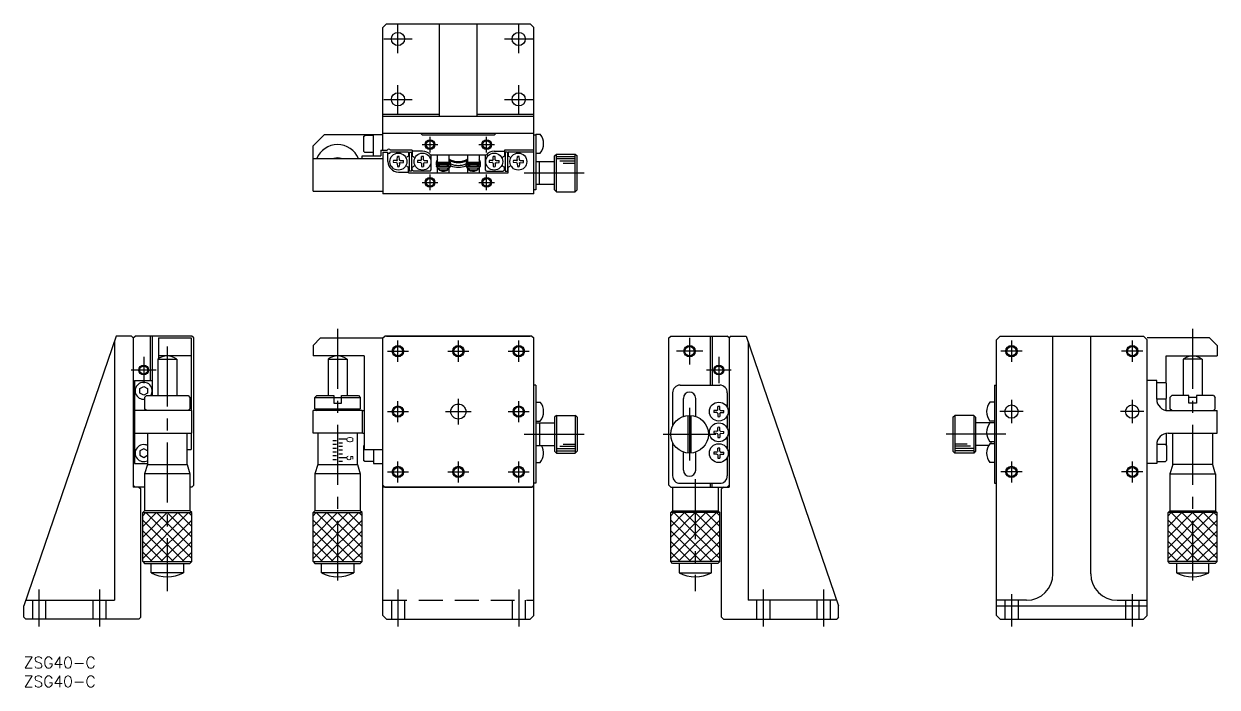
# Model space of a CAD drawing. Extents: x 0 to 316, y -8 to 168.
import ezdxf

# ---------------------------------------------------------------- set-up
doc = ezdxf.new("R2010")
doc.units = 0
doc.header["$LTSCALE"] = 0.5
doc.linetypes.add('CENTER', pattern=[50.8, 31.75, -6.35, 6.35, -6.35])
doc.linetypes.add('DASHED', pattern=[19.05, 12.7, -6.35])
for name, color, linetype in [('MSM_CENTER', 1, 'CENTER'), ('MSM_CONTINUOUS', 7, 'CONTINUOUS'), ('MSM_DASHED', 4, 'DASHED'), ('MSM_NARROW', 5, 'CONTINUOUS'), ('MSM_PART_NUMBER', 7, 'CONTINUOUS')]:
    doc.layers.add(name, color=color, linetype=linetype)
doc.styles.get("Standard").update_dxf_attribs({"font": 'txt.shx', "height": 3, "bigfont": 'bigfont.shx'})

# ---------------------------------------------------------------- blocks, each defined once
blk = doc.blocks.new('*U2')
at = {"layer": 'MSM_PART_NUMBER'}
blk.add_text('ZSG40-C', height=3, dxfattribs=at).set_placement((0, -3))
blk = doc.blocks.new('*U3')
at = {"layer": 'MSM_PART_NUMBER'}
blk.add_text('ZSG40-C', height=3, dxfattribs=at).set_placement((0, -8))

msp = doc.modelspace()

# ---------------------------------------------------------------- linework, layer by layer
at = {"layer": 'MSM_CENTER'}
for p, q in [((99.14161, 159.971563), (99.14161, 167.471561)), ((131.141607, 159.971565), (131.141607, 167.471559)), ((95.391611, 163.721562), (102.891609, 163.721562)), ((127.39161, 163.721562), (134.891604, 163.721562)), ((99.14161, 143.97156), (99.14161, 151.471558)), ((131.141607, 143.971562), (131.141607, 151.471556)), ((95.391611, 147.721559), (102.891609, 147.721559)), ((127.39161, 147.721559), (134.891604, 147.721559)), ((107.641613, 133.663953), (107.641613, 137.779168)), ((122.641613, 133.663953), (122.641613, 137.779168)), ((105.584005, 135.721561), (109.699221, 135.721561)), ((120.584005, 135.721561), (124.699221, 135.721561)), ((107.641611, 123.663951), (107.641611, 127.779167)), ((122.641612, 123.663951), (122.641612, 127.779167)), ((132.61743, 128.221561), (150.509609, 128.221561)), ((105.584003, 125.721559), (109.699219, 125.721559)), ((120.584004, 125.721559), (124.699219, 125.721559)), ((83.141608, 86.899399), (83.141608, 17.421991)), ((309.726884, 86.8994), (309.726884, 17.421992)), ((38.000001, 82.223993), (38.000001, 17.421992)), ((99.14161, 78.199997), (99.14161, 83.799997)), ((115.14161, 78.199997), (115.14161, 83.799997)), ((131.14161, 78.199997), (131.14161, 83.799997)), ((176.418101, 84.499997), (176.418101, 77.499999)), ((261.726884, 83.8), (261.726884, 78.2)), ((293.726884, 83.8), (293.726884, 78.2)), ((31.750001, 79.499997), (31.750001, 72.499999)), ((96.34161, 80.999997), (101.94161, 80.999997)), ((112.34161, 80.999997), (117.94161, 80.999997)), ((128.34161, 80.999997), (133.94161, 80.999997)), ((179.9181, 80.999998), (172.918102, 80.999998)), ((184.168102, 79.499996), (184.168102, 72.499998)), ((264.526884, 81), (258.926884, 81)), ((296.526884, 81), (290.926884, 81)), ((35.050001, 75.999998), (28.450001, 75.999998)), ((187.468102, 75.999997), (180.868102, 75.999997)), ((99.14161, 62.199997), (99.14161, 67.799997)), ((115.14161, 61.599997), (115.14161, 68.399997)), ((131.14161, 62.199997), (131.14161, 67.799997)), ((261.726884, 68.1), (261.726884, 61.9)), ((293.726884, 68.1), (293.726884, 61.9)), ((96.34161, 64.999997), (101.94161, 64.999997)), ((111.74161, 64.999997), (118.54161, 64.999997)), ((128.34161, 64.999997), (133.94161, 64.999997)), ((176.418101, 66), (176.418101, 51.999998)), ((264.826884, 65), (258.626884, 65)), ((296.826884, 65), (290.626884, 65)), ((132.617428, 58.999998), (150.509608, 58.999998)), ((169.4181, 58.999999), (183.418102, 58.999999)), ((260.251063, 58.999999), (244.245683, 58.999999)), ((99.14161, 46.199997), (99.14161, 51.799997)), ((115.14161, 46.199997), (115.14161, 51.799997)), ((131.14161, 46.199997), (131.14161, 51.799997)), ((261.726884, 51.8), (261.726884, 46.2)), ((293.726884, 51.8), (293.726884, 46.2)), ((96.34161, 48.999997), (101.94161, 48.999997)), ((112.34161, 48.999997), (117.94161, 48.999997)), ((128.34161, 48.999997), (133.94161, 48.999997)), ((264.526884, 49), (258.926884, 49)), ((296.526884, 49), (290.926884, 49)), ((177.918102, 47.111863), (177.918102, 17.421992)), ((3.999999, 17.854606), (3.999999, 8.091205)), ((20.000002, 17.854606), (20.000002, 8.091205)), ((99.141612, 17.854606), (99.141612, 8.091205)), ((131.141607, 17.854606), (131.141607, 8.091205)), ((195.918101, 17.854606), (195.918101, 8.091205)), ((211.918104, 17.854606), (211.918104, 8.091205)), ((261.726884, 16.666901), (261.726884, 8.091205)), ((293.726881, 16.666901), (293.726881, 8.091205))]:
    msp.add_line(p, q, dxfattribs=at)
at = {"layer": 'MSM_CONTINUOUS'}
for p, q in [((96.141609, 167.721561), (95.141609, 166.721561)), ((96.141609, 167.721561), (134.141609, 167.721561)), ((110.141609, 143.221556), (110.141609, 167.721561)), ((120.141609, 143.221556), (120.141609, 167.721561)), ((134.141609, 167.721561), (135.141609, 166.721561)), ((95.141611, 134.22156), (95.141611, 166.721561)), ((135.141611, 122.721559), (135.141611, 166.721561)), ((110.141609, 143.721556), (95.141609, 143.721556)), ((135.141609, 143.221556), (95.141609, 143.221556)), ((135.141609, 143.721556), (120.141609, 143.721556)), ((79.64161, 138.42156), (76.64161, 135.42156)), ((79.64161, 138.42156), (95.141611, 138.42156)), ((90.04161, 137.871559), (90.341611, 138.17156)), ((90.04161, 137.871559), (90.04161, 133.97156)), ((92.64161, 138.17156), (90.341611, 138.17156)), ((92.64161, 132.72156), (92.64161, 138.42156)), ((95.141611, 138.72156), (135.141611, 138.72156)), ((105.141611, 138.72156), (105.641611, 138.22156)), ((124.641611, 138.22156), (105.641611, 138.22156)), ((125.141611, 138.72156), (124.641611, 138.22156)), ((135.64161, 138.22156), (135.14161, 138.22156)), ((135.64161, 138.47156), (136.864109, 138.47156)), ((135.64161, 138.47156), (135.64161, 123.721559)), ((76.64161, 123.421561), (76.64161, 135.42156)), ((90.341611, 133.67156), (90.04161, 133.97156)), ((92.64161, 133.67156), (90.341611, 133.67156)), ((94.64161, 134.22156), (96.283353, 134.22156)), ((94.64161, 134.22156), (94.64161, 132.72156)), ((95.141611, 133.72156), (95.141611, 122.721559)), ((95.141611, 133.72156), (96.283354, 133.72156)), ((96.49161, 131.221561), (96.49161, 133.721561)), ((102.941611, 134.22156), (97.199869, 134.22156)), ((101.941611, 133.72156), (97.199869, 133.72156)), ((101.941611, 133.72156), (101.941611, 132.635775)), ((102.141611, 133.721561), (102.141611, 128.721561)), ((102.141611, 133.721561), (102.741611, 133.721561)), ((102.741611, 133.721561), (102.741611, 128.721561)), ((102.941611, 134.22156), (102.941611, 132.635775)), ((105.641611, 133.971561), (102.941611, 133.971561)), ((107.720676, 133.021558), (122.562546, 133.021558)), ((107.941611, 129.02156), (107.941611, 133.021558)), ((109.641611, 131.02156), (109.641611, 133.02156)), ((112.641611, 133.02156), (112.641611, 131.02156)), ((117.641611, 131.02156), (117.641611, 133.02156)), ((120.641611, 133.02156), (120.641611, 131.02156)), ((122.341611, 129.02156), (122.341611, 133.021558)), ((124.641611, 133.971561), (127.341611, 133.971561)), ((135.141611, 134.221561), (127.341611, 134.22156)), ((127.341611, 134.22156), (127.341611, 132.635774)), ((127.541611, 133.721561), (127.541611, 128.721561)), ((128.141611, 133.721561), (127.541611, 133.721561)), ((128.141611, 133.721561), (128.141611, 128.721561)), ((135.141611, 133.721561), (128.341611, 133.72156)), ((128.341611, 133.72156), (128.341611, 132.635775)), ((135.64161, 133.47156), (136.864109, 133.47156)), ((140.64161, 132.721561), (141.14161, 133.221561)), ((141.14161, 123.221561), (141.14161, 133.221561)), ((141.14161, 133.221561), (146.14161, 133.221561)), ((146.14161, 123.221561), (146.14161, 133.221561)), ((146.14161, 133.221561), (146.64161, 132.721561)), ((76.64161, 132.021561), (95.141611, 132.021561)), ((89.64161, 132.021561), (89.64161, 132.72156)), ((89.64161, 132.72156), (94.64161, 132.72156)), ((98.759751, 131.496274), (97.916884, 131.481561)), ((98.759751, 130.946849), (97.916884, 130.961561)), ((98.759751, 131.496274), (98.893764, 131.55594)), ((98.759751, 130.946849), (98.893764, 130.887182)), ((98.967203, 131.720886), (98.893764, 131.55594)), ((98.967203, 130.722236), (98.893764, 130.887182)), ((98.967203, 131.720886), (98.98161, 132.546288)), ((98.967203, 130.722236), (98.98161, 129.896835)), ((99.516018, 131.720886), (99.50161, 132.546288)), ((99.516018, 130.722236), (99.50161, 129.896835)), ((99.516018, 131.720886), (99.589457, 131.55594)), ((99.516018, 130.722236), (99.589457, 130.887182)), ((99.72347, 131.496274), (99.589457, 131.55594)), ((99.72347, 130.946849), (99.589457, 130.887182)), ((99.72347, 131.496274), (100.566337, 131.481561)), ((99.72347, 130.946849), (100.566337, 130.961561)), ((101.941611, 128.22156), (101.941611, 129.807348)), ((102.941611, 129.02156), (102.941611, 129.807347)), ((105.159752, 131.496274), (104.316885, 131.481561)), ((105.159752, 130.946849), (104.316885, 130.961561)), ((105.159752, 131.496274), (105.293766, 131.55594)), ((105.159752, 130.946849), (105.293766, 130.887182)), ((105.367204, 131.720886), (105.293766, 131.55594)), ((105.367204, 130.722236), (105.293766, 130.887182)), ((105.367204, 131.720886), (105.381612, 132.546288)), ((105.367204, 130.722236), (105.381612, 129.896835)), ((105.916019, 131.720886), (105.901612, 132.546288)), ((105.916019, 130.722236), (105.901612, 129.896835)), ((105.916019, 131.720886), (105.989458, 131.55594)), ((105.916019, 130.722236), (105.989458, 130.887182)), ((106.123471, 131.496274), (105.989458, 131.55594)), ((106.123471, 130.946849), (105.989458, 130.887182)), ((106.123471, 131.496274), (106.966338, 131.481561)), ((106.123471, 130.946849), (106.966338, 130.961561)), ((109.394249, 129.851502), (109.372633, 129.909399)), ((109.398277, 129.845742), (109.399188, 129.842956)), ((109.438532, 130.815078), (112.938532, 130.815078)), ((112.938532, 130.415078), (109.438532, 130.415078)), ((112.641611, 131.02156), (109.641611, 131.02156)), ((109.641611, 130.02156), (112.641611, 130.02156)), ((109.641611, 129.52156), (109.641611, 130.02156)), ((109.65033, 130.414986), (109.755826, 130.021379)), ((109.691837, 131.02165), (109.650634, 130.815082)), ((109.739483, 130.131296), (109.739331, 130.116484)), ((109.739331, 130.116484), (109.739943, 130.10168)), ((109.740396, 130.146077), (109.739483, 130.131296)), ((109.739943, 130.10168), (109.741316, 130.086923)), ((109.742067, 130.160785), (109.740396, 130.146077)), ((109.741316, 130.086923), (109.743447, 130.072255)), ((109.74449, 130.175383), (109.742067, 130.160785)), ((109.743447, 130.072255), (109.74633, 130.057714)), ((109.747657, 130.189831), (109.74449, 130.175383)), ((109.74633, 130.057714), (109.749957, 130.04334)), ((109.751557, 130.204091), (109.747657, 130.189831)), ((109.749957, 130.04334), (109.754316, 130.029171)), ((109.756178, 130.218128), (109.751557, 130.204091)), ((109.754316, 130.029171), (109.759396, 130.015245)), ((109.761505, 130.231905), (109.756178, 130.218128)), ((109.757033, 130.22156), (110.141611, 130.22156)), ((109.759396, 130.015245), (109.76234, 130.008055)), ((109.767522, 130.245387), (109.761505, 130.231905)), ((109.774211, 130.258542), (109.767522, 130.245387)), ((109.781552, 130.271336), (109.774211, 130.258542)), ((109.789525, 130.28374), (109.781552, 130.271336)), ((109.798106, 130.295725), (109.789525, 130.28374)), ((109.807273, 130.307261), (109.798106, 130.295725)), ((109.817, 130.318324), (109.807273, 130.307261)), ((109.827262, 130.328887), (109.817, 130.318324)), ((109.838032, 130.338927), (109.827262, 130.328887)), ((109.849282, 130.348422), (109.838032, 130.338927)), ((109.860983, 130.357352), (109.849282, 130.348422)), ((109.873108, 130.365696), (109.860983, 130.357352)), ((109.885625, 130.373438), (109.873108, 130.365696)), ((109.898504, 130.38056), (109.885625, 130.373438)), ((109.911715, 130.387048), (109.898504, 130.38056)), ((109.925225, 130.392887), (109.911715, 130.387048)), ((109.939004, 130.398066), (109.925225, 130.392887)), ((109.953018, 130.402573), (109.939004, 130.398066)), ((109.967234, 130.406399), (109.953018, 130.402573)), ((109.981621, 130.409536), (109.967234, 130.406399)), ((109.996144, 130.411977), (109.981621, 130.409536)), ((110.01077, 130.413717), (109.996144, 130.411977)), ((110.025465, 130.414751), (110.01077, 130.413717)), ((110.03942, 130.415078), (110.025465, 130.414751)), ((110.141611, 130.815078), (110.141611, 131.02156)), ((110.141611, 130.02156), (110.141611, 130.415078)), ((112.141611, 131.02156), (112.141611, 130.815078)), ((112.141611, 130.415078), (112.141611, 130.02156)), ((112.141611, 130.22156), (112.619937, 130.22156)), ((112.342969, 130.415028), (112.337645, 130.415078)), ((112.357691, 130.414408), (112.342969, 130.415028)), ((112.372369, 130.413081), (112.357691, 130.414408)), ((112.386968, 130.411048), (112.372369, 130.413081)), ((112.401456, 130.408313), (112.386968, 130.411048)), ((112.415798, 130.404883), (112.401456, 130.408313)), ((112.42996, 130.400762), (112.415798, 130.404883)), ((112.44391, 130.39596), (112.42996, 130.400762)), ((112.457613, 130.390487), (112.44391, 130.39596)), ((112.471037, 130.384352), (112.457613, 130.390487)), ((112.48415, 130.37757), (112.471037, 130.384352)), ((112.49692, 130.370153), (112.48415, 130.37757)), ((112.509314, 130.362117), (112.49692, 130.370153)), ((112.521301, 130.353481), (112.509314, 130.362117)), ((112.532852, 130.344261), (112.521301, 130.353481)), ((112.543936, 130.334479), (112.532852, 130.344261)), ((112.554525, 130.324156), (112.543936, 130.334479)), ((112.564589, 130.313315), (112.554525, 130.324156)), ((112.574103, 130.301982), (112.564589, 130.313315)), ((112.58304, 130.290183), (112.574103, 130.301982)), ((112.591374, 130.277947), (112.58304, 130.290183)), ((112.599082, 130.265301), (112.591374, 130.277947)), ((112.606143, 130.252279), (112.599082, 130.265301)), ((112.612535, 130.238912), (112.606143, 130.252279)), ((112.609205, 129.992329), (112.615876, 130.007768)), ((112.61824, 130.225235), (112.612535, 130.238912)), ((112.614724, 130.008055), (112.620343, 130.022299)), ((112.62324, 130.211282), (112.61824, 130.225235)), ((112.620343, 130.022299), (112.625046, 130.036315)), ((112.627521, 130.19709), (112.62324, 130.211282)), ((112.625046, 130.036315), (112.629028, 130.050559)), ((112.631069, 130.182696), (112.627521, 130.19709)), ((112.629028, 130.050559), (112.632276, 130.064995)), ((112.633873, 130.16814), (112.631069, 130.182696)), ((112.632276, 130.064995), (112.634779, 130.079584)), ((112.635926, 130.153458), (112.633873, 130.16814)), ((112.634779, 130.079584), (112.63653, 130.094288)), ((112.63722, 130.138693), (112.635926, 130.153458)), ((112.63653, 130.094288), (112.637523, 130.109068)), ((112.637753, 130.123882), (112.63722, 130.138693)), ((112.637523, 130.109068), (112.637753, 130.123882)), ((112.744081, 129.910848), (112.641552, 129.968032)), ((112.641611, 130.02156), (112.641611, 129.52156)), ((112.641611, 129.978356), (112.650152, 129.97263)), ((112.678694, 131.044767), (112.64205, 131.155818)), ((112.650152, 129.97263), (112.659718, 129.966609)), ((112.659718, 129.966609), (112.670242, 129.960335)), ((112.670242, 129.960335), (112.681651, 129.95385)), ((112.726716, 130.8151), (112.678694, 131.044767)), ((112.681651, 129.95385), (112.693868, 129.947199)), ((112.693868, 129.947199), (112.706807, 129.940428)), ((112.706807, 129.940428), (112.72038, 129.933583)), ((112.72038, 129.933583), (112.734493, 129.926713)), ((112.734493, 129.926713), (112.749049, 129.919863)), ((112.977817, 129.842693), (112.744081, 129.910848)), ((112.749049, 129.919863), (112.763947, 129.913082)), ((112.763947, 129.913082), (112.779086, 129.906416)), ((112.779086, 129.906416), (112.79436, 129.899911)), ((112.79436, 129.899911), (112.809665, 129.893612)), ((112.809665, 129.893612), (112.824894, 129.887562)), ((112.824894, 129.887562), (112.839944, 129.881803)), ((112.839944, 129.881803), (112.854709, 129.876374)), ((112.854709, 129.876374), (112.86909, 129.871313)), ((112.86909, 129.871313), (112.882985, 129.866656)), ((112.882985, 129.866656), (112.896301, 129.862433)), ((112.896301, 129.862433), (112.908944, 129.858674)), ((112.908944, 129.858674), (112.920829, 129.855405)), ((112.920829, 129.855405), (112.931872, 129.852649)), ((112.931872, 129.852649), (112.941998, 129.850424)), ((112.941998, 129.850424), (112.951137, 129.848746)), ((112.951137, 129.848746), (112.959227, 129.847626)), ((112.959227, 129.847626), (112.96621, 129.847072)), ((112.96621, 129.847072), (112.97204, 129.847089)), ((112.970514, 130.417723), (112.976134, 130.405652)), ((112.97204, 129.847089), (112.976676, 129.847675)), ((112.976134, 130.405652), (112.989609, 130.373873)), ((112.976676, 129.847675), (112.98023, 129.848902)), ((112.98023, 129.848902), (112.9824, 129.850746)), ((112.9824, 129.850746), (112.982816, 129.851502)), ((112.990066, 129.869229), (112.982816, 129.851502)), ((112.989609, 130.373873), (113.001473, 130.341478)), ((113.001861, 129.901602), (112.990066, 129.869229)), ((113.001473, 130.341478), (113.011699, 130.308547)), ((113.01202, 129.934513), (113.001861, 129.901602)), ((113.137055, 130.589586), (113.003512, 129.905595)), ((113.011699, 130.308547), (113.020261, 130.27516)), ((113.020519, 129.967882), (113.01202, 129.934513)), ((113.020261, 130.27516), (113.02714, 130.241401)), ((113.027338, 130.001626), (113.020519, 129.967882)), ((113.02714, 130.241401), (113.03232, 130.207351)), ((113.03246, 130.035665), (113.027338, 130.001626)), ((113.03232, 130.207351), (113.035788, 130.173093)), ((113.035872, 130.069914), (113.03246, 130.035665)), ((113.035788, 130.173093), (113.037539, 130.138712)), ((113.037566, 130.104291), (113.035872, 130.069914)), ((113.037539, 130.138712), (113.037566, 130.104291)), ((117.280133, 129.904506), (117.14615, 130.590767)), ((117.24546, 130.117875), (117.246167, 130.152286)), ((117.246475, 130.08347), (117.24546, 130.117875)), ((117.246167, 130.152286), (117.248596, 130.18662)), ((117.249211, 130.049156), (117.246475, 130.08347)), ((117.248596, 130.18662), (117.252738, 130.220794)), ((117.253661, 130.015016), (117.249211, 130.049156)), ((117.252738, 130.220794), (117.258586, 130.254723)), ((117.259815, 129.981133), (117.253661, 130.015016)), ((117.258586, 130.254723), (117.266125, 130.288326)), ((117.267658, 129.94759), (117.259815, 129.981133)), ((117.266125, 130.288326), (117.275336, 130.32152)), ((117.277173, 129.914469), (117.267658, 129.94759)), ((117.275336, 130.32152), (117.286198, 130.354225)), ((117.288337, 129.881854), (117.277173, 129.914469)), ((117.286198, 130.354225), (117.298684, 130.386361)), ((117.300405, 129.851502), (117.288337, 129.881854)), ((117.298684, 130.386361), (117.312683, 130.417675)), ((117.300821, 129.850746), (117.300405, 129.851502)), ((117.302991, 129.848902), (117.300821, 129.850746)), ((117.305749, 129.84211), (117.301713, 129.85154)), ((117.306545, 129.847675), (117.302991, 129.848902)), ((117.305404, 129.842693), (117.53914, 129.910848)), ((117.311181, 129.847089), (117.306545, 129.847675)), ((117.317011, 129.847072), (117.311181, 129.847089)), ((117.323994, 129.847626), (117.317011, 129.847072)), ((117.332084, 129.848746), (117.323994, 129.847626)), ((117.341223, 129.850424), (117.332084, 129.848746)), ((117.351349, 129.852649), (117.341223, 129.850424)), ((117.344689, 130.815078), (120.844689, 130.815078)), ((120.844689, 130.415078), (117.344689, 130.415078)), ((117.362392, 129.855405), (117.351349, 129.852649)), ((117.374277, 129.858674), (117.362392, 129.855405)), ((117.38692, 129.862433), (117.374277, 129.858674)), ((117.400236, 129.866656), (117.38692, 129.862433)), ((117.414131, 129.871313), (117.400236, 129.866656)), ((117.428512, 129.876374), (117.414131, 129.871313)), ((117.443278, 129.881803), (117.428512, 129.876374)), ((117.458327, 129.887562), (117.443278, 129.881803)), ((117.473556, 129.893612), (117.458327, 129.887562)), ((117.488861, 129.899911), (117.473556, 129.893612)), ((117.504135, 129.906416), (117.488861, 129.899911)), ((117.519274, 129.913082), (117.504135, 129.906416)), ((117.534172, 129.919863), (117.519274, 129.913082)), ((117.548728, 129.926713), (117.534172, 129.919863)), ((117.53914, 129.910848), (117.641669, 129.968032)), ((117.562841, 129.933583), (117.548728, 129.926713)), ((117.606006, 131.049851), (117.556509, 130.815129)), ((117.576414, 129.940428), (117.562841, 129.933583)), ((117.589354, 129.947199), (117.576414, 129.940428)), ((117.60157, 129.95385), (117.589354, 129.947199)), ((117.612979, 129.960335), (117.60157, 129.95385)), ((117.641377, 131.15637), (117.606006, 131.049851)), ((117.623503, 129.966609), (117.612979, 129.960335)), ((117.633069, 129.97263), (117.623503, 129.966609)), ((117.641611, 129.978356), (117.633069, 129.97263)), ((120.641611, 131.02156), (117.641611, 131.02156)), ((117.641611, 130.02156), (120.641611, 130.02156)), ((117.641611, 129.52156), (117.641611, 130.02156)), ((117.645639, 130.131296), (117.645488, 130.116484)), ((117.645488, 130.116484), (117.646099, 130.10168)), ((117.646552, 130.146077), (117.645639, 130.131296)), ((117.646099, 130.10168), (117.647472, 130.086923)), ((117.648223, 130.160785), (117.646552, 130.146077)), ((117.647472, 130.086923), (117.649603, 130.072255)), ((117.650646, 130.175383), (117.648223, 130.160785)), ((117.649603, 130.072255), (117.652486, 130.057714)), ((117.653813, 130.189831), (117.650646, 130.175383)), ((117.652486, 130.057714), (117.656113, 130.04334)), ((117.657713, 130.204091), (117.653813, 130.189831)), ((117.656113, 130.04334), (117.660473, 130.029171)), ((117.662334, 130.218128), (117.657713, 130.204091)), ((117.660473, 130.029171), (117.665552, 130.015245)), ((117.667661, 130.231905), (117.662334, 130.218128)), ((117.663281, 130.22156), (118.141611, 130.22156)), ((117.665552, 130.015245), (117.668497, 130.008055)), ((117.673678, 130.245387), (117.667661, 130.231905)), ((117.66833, 130.005535), (117.677224, 129.985089)), ((117.680367, 130.258542), (117.673678, 130.245387)), ((117.687708, 130.271336), (117.680367, 130.258542)), ((117.695681, 130.28374), (117.687708, 130.271336)), ((117.704263, 130.295725), (117.695681, 130.28374)), ((117.713429, 130.307261), (117.704263, 130.295725)), ((117.723157, 130.318324), (117.713429, 130.307261)), ((117.733418, 130.328887), (117.723157, 130.318324)), ((117.744188, 130.338927), (117.733418, 130.328887)), ((117.755438, 130.348422), (117.744188, 130.338927)), ((117.76714, 130.357352), (117.755438, 130.348422)), ((117.779264, 130.365696), (117.76714, 130.357352)), ((117.791781, 130.373438), (117.779264, 130.365696)), ((117.80466, 130.38056), (117.791781, 130.373438)), ((117.817871, 130.387048), (117.80466, 130.38056)), ((117.831381, 130.392887), (117.817871, 130.387048)), ((117.84516, 130.398066), (117.831381, 130.392887)), ((117.859174, 130.402573), (117.84516, 130.398066)), ((117.873391, 130.406399), (117.859174, 130.402573)), ((117.887777, 130.409536), (117.873391, 130.406399)), ((117.9023, 130.411977), (117.887777, 130.409536)), ((117.916927, 130.413717), (117.9023, 130.411977)), ((117.931621, 130.414751), (117.916927, 130.413717)), ((117.945576, 130.415078), (117.931621, 130.414751)), ((118.141611, 130.815078), (118.141611, 131.02156)), ((118.141611, 130.02156), (118.141611, 130.415078)), ((120.141611, 131.02156), (120.141611, 130.815078)), ((120.141611, 130.415078), (120.141611, 130.02156)), ((120.141611, 130.22156), (120.526185, 130.22156)), ((120.249125, 130.415028), (120.243802, 130.415078)), ((120.263847, 130.414408), (120.249125, 130.415028)), ((120.278525, 130.413081), (120.263847, 130.414408)), ((120.293125, 130.411048), (120.278525, 130.413081)), ((120.307612, 130.408313), (120.293125, 130.411048)), ((120.321954, 130.404883), (120.307612, 130.408313)), ((120.336116, 130.400762), (120.321954, 130.404883)), ((120.350066, 130.39596), (120.336116, 130.400762)), ((120.363769, 130.390487), (120.350066, 130.39596)), ((120.377194, 130.384352), (120.363769, 130.390487)), ((120.390307, 130.37757), (120.377194, 130.384352)), ((120.403076, 130.370153), (120.390307, 130.37757)), ((120.41547, 130.362117), (120.403076, 130.370153)), ((120.427458, 130.353481), (120.41547, 130.362117)), ((120.439008, 130.344261), (120.427458, 130.353481)), ((120.450093, 130.334479), (120.439008, 130.344261)), ((120.460681, 130.324156), (120.450093, 130.334479)), ((120.470746, 130.313315), (120.460681, 130.324156)), ((120.480259, 130.301982), (120.470746, 130.313315)), ((120.489196, 130.290183), (120.480259, 130.301982)), ((120.49753, 130.277947), (120.489196, 130.290183)), ((120.505239, 130.265301), (120.49753, 130.277947)), ((120.512299, 130.252279), (120.505239, 130.265301)), ((120.518692, 130.238912), (120.512299, 130.252279)), ((120.524396, 130.225235), (120.518692, 130.238912)), ((120.520881, 130.008055), (120.526499, 130.022299)), ((120.529396, 130.211282), (120.524396, 130.225235)), ((120.526499, 130.022299), (120.531202, 130.036315)), ((120.527422, 130.021446), (120.632895, 130.415018)), ((120.533677, 130.19709), (120.529396, 130.211282)), ((120.531202, 130.036315), (120.535184, 130.050559)), ((120.537225, 130.182696), (120.533677, 130.19709)), ((120.535184, 130.050559), (120.538432, 130.064995)), ((120.54003, 130.16814), (120.537225, 130.182696)), ((120.538432, 130.064995), (120.540935, 130.079584)), ((120.542082, 130.153458), (120.54003, 130.16814)), ((120.540935, 130.079584), (120.542686, 130.094288)), ((120.543377, 130.138693), (120.542082, 130.153458)), ((120.542686, 130.094288), (120.543679, 130.109068)), ((120.543909, 130.123882), (120.543377, 130.138693)), ((120.543679, 130.109068), (120.543909, 130.123882)), ((120.632581, 130.815132), (120.591377, 131.021679)), ((120.641611, 130.02156), (120.641611, 129.52156)), ((120.884617, 129.847389), (120.884034, 129.842956)), ((120.909698, 129.906666), (120.888972, 129.851502)), ((124.159751, 131.496274), (123.316884, 131.481561)), ((124.159751, 130.946849), (123.316884, 130.961561)), ((124.159751, 131.496274), (124.293765, 131.55594)), ((124.159751, 130.946849), (124.293765, 130.887182)), ((124.367203, 131.720886), (124.293765, 131.55594)), ((124.367203, 130.722236), (124.293765, 130.887182)), ((124.367203, 131.720886), (124.381611, 132.546288)), ((124.367203, 130.722236), (124.381611, 129.896835)), ((124.916018, 131.720886), (124.901611, 132.546288)), ((124.916018, 130.722236), (124.901611, 129.896835)), ((124.916018, 131.720886), (124.989457, 131.55594)), ((124.916018, 130.722236), (124.989457, 130.887182)), ((125.12347, 131.496274), (124.989457, 131.55594)), ((125.12347, 130.946849), (124.989457, 130.887182)), ((125.12347, 131.496274), (125.966337, 131.481561)), ((125.12347, 130.946849), (125.966337, 130.961561)), ((127.341611, 129.02156), (127.341611, 129.807347)), ((128.341611, 128.22156), (128.341611, 129.807348)), ((130.559752, 131.496274), (129.716885, 131.481561)), ((130.559752, 130.946849), (129.716885, 130.961561)), ((130.559752, 131.496274), (130.693766, 131.55594)), ((130.559752, 130.946849), (130.693766, 130.887182)), ((130.767204, 131.720886), (130.693766, 131.55594)), ((130.767204, 130.722236), (130.693766, 130.887182)), ((130.767204, 131.720886), (130.781612, 132.546288)), ((130.767204, 130.722236), (130.781612, 129.896835)), ((131.316019, 131.720886), (131.301612, 132.546288)), ((131.316019, 130.722236), (131.301612, 129.896835)), ((131.316019, 131.720886), (131.389458, 131.55594)), ((131.316019, 130.722236), (131.389458, 130.887182)), ((131.523472, 131.496274), (131.389458, 131.55594)), ((131.523472, 130.946849), (131.389458, 130.887182)), ((131.523472, 131.496274), (132.366338, 131.481561)), ((131.523472, 130.946849), (132.366338, 130.961561)), ((135.64161, 131.221561), (140.64161, 131.221561)), ((136.64161, 125.221561), (136.64161, 131.221561)), ((140.64161, 123.721561), (140.64161, 132.721561)), ((146.64161, 123.721561), (146.64161, 132.721561)), ((99.24161, 128.471561), (101.941611, 128.471561)), ((101.941611, 128.22156), (128.341611, 128.22156)), ((102.741611, 128.721561), (102.141611, 128.721561)), ((102.941611, 129.02156), (103.241611, 128.72156)), ((107.641611, 128.72156), (103.241611, 128.72156)), ((107.641611, 128.72156), (107.941611, 129.02156)), ((112.641611, 129.52156), (109.641611, 129.52156)), ((109.641611, 128.22156), (109.641611, 129.430235)), ((109.695927, 129.52156), (110.225095, 129.02156)), ((110.225095, 129.02156), (112.058126, 129.02156)), ((112.058126, 129.02156), (112.587294, 129.52156)), ((112.641611, 129.317704), (112.641611, 129.317584)), ((112.641611, 129.316587), (112.641611, 128.22156)), ((120.641611, 129.52156), (117.641611, 129.52156)), ((117.641611, 129.317634), (117.641611, 129.317761)), ((117.641611, 128.22156), (117.641611, 129.316725)), ((117.695927, 129.52156), (118.225095, 129.02156)), ((118.225095, 129.02156), (120.058126, 129.02156)), ((120.058126, 129.02156), (120.587294, 129.52156)), ((120.641611, 129.431225), (120.641611, 129.430866)), ((120.641611, 129.430819), (120.641611, 129.430693)), ((120.641611, 129.429915), (120.641611, 128.22156)), ((122.641611, 128.72156), (122.341611, 129.02156)), ((122.641611, 128.72156), (127.041611, 128.72156)), ((127.041611, 128.72156), (127.341611, 129.02156)), ((127.541611, 128.721561), (128.141611, 128.721561)), ((76.64161, 123.421561), (95.141611, 123.421561)), ((135.64161, 123.721559), (135.14161, 123.721559)), ((135.64161, 125.221561), (140.64161, 125.221561)), ((141.14161, 123.221561), (140.64161, 123.721561)), ((146.64161, 123.721561), (146.14161, 123.221561)), ((135.141611, 122.721559), (95.141611, 122.721559)), ((141.14161, 123.221561), (146.14161, 123.221561)), ((24.500005, 84.999998), (0, 13.541667)), ((24.000005, 83.541665), (24.000005, 15)), ((28.500001, 84.999998), (24.500005, 84.999998)), ((28.500001, 84.999998), (29.000001, 84.499998)), ((29.000001, 84.499998), (29.500001, 84.999998)), ((29.000001, 84.499998), (29.000001, 44.999998)), ((44.500002, 84.999998), (29.500001, 84.999998)), ((33.500001, 84.999998), (33.500001, 73.250001)), ((34, 84.999998), (34, 69.249998)), ((35.700003, 84.499998), (35.700003, 79.022615)), ((35.700003, 84.499998), (44.3, 84.499998)), ((44.3, 84.499998), (44.3, 65.249998)), ((45.000002, 84.499998), (44.500002, 84.999998)), ((45.000002, 45.499998), (45.000002, 84.499998)), ((76.641609, 82.499997), (78.641609, 84.499997)), ((76.641609, 82.499997), (76.641609, 79.749996)), ((78.641609, 84.499997), (95.141609, 84.499997)), ((95.141609, 84.499997), (95.641609, 84.999997)), ((95.141609, 11), (95.141609, 84.499997)), ((134.641609, 84.999997), (95.641609, 84.999997)), ((96.141609, 84.999998), (134.141609, 84.999998)), ((134.641609, 84.999997), (135.141609, 84.499997)), ((135.141609, 11), (135.141609, 84.499998)), ((170.918101, 84.499998), (171.418101, 84.999998)), ((170.918101, 45.499998), (170.918101, 84.499998)), ((171.418101, 84.999998), (186.418102, 84.999998)), ((181.918103, 84.999998), (181.918103, 71.999998)), ((182.418102, 84.999998), (182.418102, 71.999998)), ((186.918102, 84.499998), (186.418102, 84.999998)), ((187.418102, 84.999998), (186.918102, 84.499998)), ((186.918102, 84.499998), (186.918102, 44.999998)), ((187.418102, 84.999998), (191.418098, 84.999998)), ((191.418098, 84.999998), (215.918103, 13.541667)), ((191.918098, 83.541665), (191.918098, 15)), ((258.726883, 84.999998), (257.726883, 83.999998)), ((257.726883, 11), (257.726883, 83.999998)), ((258.726883, 84.999998), (296.726883, 84.999998)), ((272.726883, 22), (272.726883, 84.999998)), ((282.726883, 22), (282.726883, 84.999998)), ((297.726883, 83.999998), (296.726883, 84.999998)), ((314.226883, 84.499998), (297.726883, 84.499998)), ((297.726883, 11), (297.726883, 83.999998)), ((316.226883, 82.499998), (314.226883, 84.499998)), ((316.226883, 82.499998), (316.226883, 79.749997)), ((44.3, 79.749997), (35.700003, 79.749997)), ((90.141609, 79.749996), (76.641609, 79.749996)), ((90.141609, 79.749996), (90.141609, 54.999997)), ((302.726883, 72.549999), (302.726883, 79.749997)), ((302.726883, 79.749997), (316.226883, 79.749997)), ((35.499998, 78.872495), (40.499997, 78.872495)), ((35.499999, 78.872496), (35.499999, 69.249998)), ((40.499997, 78.872496), (40.499997, 69.249998)), ((80.641605, 78.872494), (85.641605, 78.872494)), ((80.641607, 78.872495), (80.641607, 69.249997)), ((85.641605, 78.872495), (85.641605, 69.249997)), ((307.226887, 78.872496), (307.226887, 69.249998)), ((312.226887, 78.872495), (307.226887, 78.872495)), ((312.226885, 78.872496), (312.226885, 69.249998)), ((29.300001, 73.250001), (34, 73.250001)), ((29.300001, 73.250001), (29.300001, 51.249996)), ((300.226883, 73.250001), (297.726883, 73.250001)), ((300.226883, 68.249998), (300.226883, 73.250001)), ((300.226883, 72.749999), (302.526882, 72.749999)), ((302.526882, 72.749999), (302.826883, 72.449999)), ((30.750001, 71.077351), (31.750001, 71.654701)), ((30.750001, 69.92265), (30.750001, 71.077351)), ((31.750001, 69.3453), (30.750001, 69.92265)), ((31.750001, 71.654701), (32.750001, 71.077351)), ((32.750001, 69.92265), (31.750001, 69.3453)), ((32.750001, 71.077351), (32.750001, 69.92265)), ((135.641609, 71.999997), (135.141609, 71.999997)), ((135.641609, 71.999997), (135.641609, 45.999999)), ((171.918101, 69.999998), (171.918101, 61.179448)), ((173.918101, 71.999998), (184.418102, 71.999998)), ((186.418102, 69.999998), (186.418102, 66.089723)), ((257.226883, 71.999998), (257.226883, 46)), ((257.226883, 71.999998), (257.726883, 71.999998)), ((302.826883, 68.55), (302.826883, 72.449999)), ((32.000002, 68.749998), (32.500002, 69.249998)), ((32.000002, 68.749998), (32.000002, 65.749998)), ((32.500002, 69.249998), (43.5, 69.249998)), ((43.5, 69.249998), (44, 68.749998)), ((44, 68.749998), (44, 65.749998)), ((77.641609, 69.249997), (77.141609, 68.749997)), ((77.141609, 68.749997), (89.141608, 68.749997)), ((77.141609, 65.749997), (77.141609, 68.749997)), ((77.641609, 69.249997), (82.141608, 69.249997)), ((82.141608, 69.249997), (82.141608, 67.249997)), ((82.141608, 67.249997), (84.141608, 67.249997)), ((84.141608, 69.249997), (88.641608, 69.249997)), ((84.141608, 67.249997), (84.141608, 69.249997)), ((88.641608, 69.249997), (89.141608, 68.749997)), ((89.141608, 68.749997), (89.141608, 65.749997)), ((135.641609, 67.499997), (136.864108, 67.499997)), ((174.768101, 63.785132), (174.768101, 68.499999)), ((178.068101, 63.645157), (178.068101, 68.499999)), ((257.226883, 67.499998), (256.004384, 67.499998)), ((302.526883, 68.25), (300.226883, 68.25)), ((302.526883, 68.25), (302.826883, 68.55)), ((302.726883, 65.291958), (302.726883, 68.45)), ((304.226884, 69.249998), (303.726884, 68.749998)), ((303.726884, 68.749998), (303.726884, 65.749998)), ((308.726884, 69.249998), (304.226884, 69.249998)), ((308.726884, 67.249998), (308.726884, 69.249998)), ((310.726884, 68.749998), (308.726884, 68.749998)), ((310.726884, 67.249998), (308.726884, 67.249998)), ((315.226883, 69.249998), (310.726884, 69.249998)), ((310.726884, 69.249998), (310.726884, 67.249998)), ((315.226883, 69.249998), (315.726883, 68.749998)), ((315.726883, 65.749998), (315.726883, 68.749998)), ((44.500002, 65.249998), (29.300001, 65.249998)), ((32.500002, 65.249998), (32.000002, 65.749998)), ((43.5, 65.249998), (44, 65.749998)), ((44.500002, 59.249998), (44.500002, 65.249998)), ((89.641609, 65.249997), (76.641609, 65.249997)), ((76.641609, 59.249997), (76.641609, 65.249997)), ((77.141609, 65.749997), (89.141608, 65.749997)), ((77.141609, 65.749997), (77.641609, 65.249997)), ((88.641608, 65.249997), (89.141608, 65.749997)), ((89.641609, 65.249997), (89.641609, 59.249997)), ((141.141609, 63.999998), (140.641609, 63.499998)), ((140.641609, 63.499998), (140.641609, 54.499998)), ((141.141609, 63.999998), (141.141609, 53.999998)), ((141.141609, 63.999998), (146.141609, 63.999998)), ((146.141609, 63.999998), (146.141609, 53.999998)), ((146.641609, 63.499998), (146.141609, 63.999998)), ((146.641609, 63.499998), (146.641609, 54.499998)), ((176.018101, 54.016026), (176.018101, 63.983972)), ((176.818101, 54.016026), (176.818101, 63.983972)), ((183.686242, 65.27471), (182.843376, 65.259998)), ((183.686242, 64.725285), (182.843376, 64.739998)), ((183.686242, 65.27471), (183.820256, 65.334377)), ((183.686242, 64.725285), (183.820256, 64.665619)), ((183.893695, 65.499323), (183.820256, 65.334377)), ((183.893695, 64.500673), (183.820256, 64.665619)), ((183.893695, 65.499323), (183.908102, 66.324724)), ((183.893695, 64.500673), (183.908102, 63.675271)), ((184.44251, 65.499323), (184.428102, 66.324724)), ((184.44251, 64.500673), (184.428102, 63.675271)), ((184.44251, 65.499323), (184.515948, 65.334377)), ((184.44251, 64.500673), (184.515948, 64.665619)), ((184.649962, 65.27471), (184.515948, 65.334377)), ((184.649962, 64.725285), (184.515948, 64.665619)), ((184.649962, 65.27471), (185.492828, 65.259998)), ((184.649962, 64.725285), (185.492828, 64.739998)), ((186.418102, 63.910273), (186.418102, 60.589722)), ((246.226883, 63.499999), (246.726883, 63.999999)), ((246.226883, 63.499999), (246.226883, 54.499999)), ((246.726883, 63.999999), (246.726883, 53.999999)), ((251.726883, 63.999999), (246.726883, 63.999999)), ((251.726883, 63.999999), (251.726883, 53.999999)), ((251.726883, 63.999999), (252.226883, 63.499999)), ((252.226883, 63.499999), (252.226883, 54.499999)), ((303.226883, 65.249998), (316.226883, 65.249998)), ((304.226884, 65.249998), (303.726884, 65.749998)), ((315.726883, 65.749998), (315.226883, 65.249998)), ((316.226883, 59.249998), (316.226883, 65.249998)), ((135.641609, 62.499997), (136.864108, 62.499997)), ((135.641609, 61.999998), (140.641609, 61.999998)), ((136.641609, 61.999998), (136.641609, 55.999998)), ((183.893695, 59.999322), (183.908102, 60.824723)), ((184.44251, 59.999322), (184.428102, 60.824723)), ((257.226883, 61.999999), (252.226883, 61.999999)), ((257.226883, 62.499998), (256.004384, 62.499998)), ((257.226883, 61.999997), (256.004384, 61.999997)), ((29.300001, 59.249998), (44.500002, 59.249998)), ((32.750001, 59.249998), (32.750001, 51.000005)), ((43.249999, 51.000005), (43.249999, 59.250005)), ((44.3, 59.249998), (44.3, 54.999998)), ((89.641609, 59.249997), (76.641609, 59.249997)), ((77.891609, 59.250004), (77.891609, 51.000004)), ((82.841608, 57.249997), (81.841608, 57.249997)), ((83.141608, 59.249997), (83.141608, 51.249997)), ((83.441608, 57.749997), (85.441608, 57.749997)), ((88.391606, 51.000004), (88.391606, 59.250004)), ((183.686242, 59.774709), (182.843376, 59.759997)), ((183.686242, 59.225284), (182.843376, 59.239997)), ((183.686242, 59.774709), (183.820256, 59.834376)), ((183.686242, 59.225284), (183.820256, 59.165618)), ((183.893695, 59.999322), (183.820256, 59.834376)), ((183.893695, 59.000672), (183.820256, 59.165618)), ((183.893695, 59.000672), (183.908102, 58.17527)), ((184.44251, 59.000672), (184.428102, 58.17527)), ((184.44251, 59.999322), (184.515948, 59.834376)), ((184.44251, 59.000672), (184.515948, 59.165618)), ((184.649962, 59.774709), (184.515948, 59.834376)), ((184.649962, 59.225284), (184.515948, 59.165618)), ((184.649962, 59.774709), (185.492828, 59.759997)), ((184.649962, 59.225284), (185.492828, 59.239997)), ((186.418102, 58.410272), (186.418102, 55.089722)), ((257.226883, 56.999997), (256.004384, 56.999997)), ((256.226883, 56.999997), (256.226883, 56.499997)), ((302.726883, 59.208038), (302.726883, 56.049996)), ((303.226883, 59.249998), (316.226883, 59.249998)), ((304.476886, 51.000005), (304.476886, 59.250005)), ((314.976883, 59.250005), (314.976883, 51.000005)), ((31.750001, 55.154698), (30.750001, 54.577348)), ((30.750001, 54.577348), (30.750001, 53.422647)), ((32.750001, 54.577348), (31.750001, 55.154698)), ((43.249999, 54.999998), (44.3, 54.999998)), ((82.841608, 56.249997), (81.841608, 56.249997)), ((82.841608, 55.249997), (81.841608, 55.249997)), ((82.841608, 54.249997), (81.841608, 54.249997)), ((83.441608, 56.749997), (84.441608, 56.749997)), ((84.441608, 55.749997), (83.441608, 55.749997)), ((84.441608, 54.749997), (83.441608, 54.749997)), ((90.041609, 55.949995), (90.141609, 56.049995)), ((90.041609, 55.949995), (90.041609, 52.049996)), ((90.141609, 54.999997), (95.141606, 54.999997)), ((92.641609, 54.999997), (92.641609, 51.249995)), ((135.641609, 55.999998), (140.641609, 55.999998)), ((140.641609, 54.499998), (141.141609, 53.999998)), ((141.141609, 53.999998), (146.141609, 53.999998)), ((146.141609, 53.999998), (146.641609, 54.499998)), ((171.918101, 56.820549), (171.918101, 48)), ((174.768101, 49.499999), (174.768101, 54.214865)), ((178.068101, 49.499999), (178.068101, 54.35484)), ((183.686242, 54.27471), (182.843376, 54.259997)), ((183.686242, 54.27471), (183.820256, 54.334376)), ((183.893695, 54.499322), (183.820256, 54.334376)), ((183.893695, 54.499322), (183.908102, 55.324724)), ((184.44251, 54.499322), (184.428102, 55.324724)), ((184.44251, 54.499322), (184.515948, 54.334376)), ((184.649962, 54.27471), (184.515948, 54.334376)), ((184.649962, 54.27471), (185.492828, 54.259997)), ((246.726883, 53.999999), (246.226883, 54.499999)), ((251.726883, 53.999999), (246.726883, 53.999999)), ((252.226883, 54.499999), (251.726883, 53.999999)), ((255.662782, 55.999999), (252.226883, 55.999999)), ((257.226883, 56.499997), (256.004384, 56.499997)), ((300.226883, 56.249998), (300.226883, 51.249996)), ((302.526883, 56.249996), (300.226883, 56.249996)), ((302.526883, 56.249996), (302.826883, 55.949996)), ((302.826883, 55.949996), (302.826883, 52.049997)), ((29.300001, 51.249996), (32.750001, 51.249996)), ((30.750001, 53.422647), (31.750001, 52.845297)), ((31.750001, 52.845297), (32.750001, 53.422647)), ((32.750001, 51.000005), (32, 48.500005)), ((32.750001, 51.000005), (43.249999, 51.000005)), ((43.249999, 51.000005), (43.999997, 48.500005)), ((77.891609, 51.000004), (77.141607, 48.500004)), ((77.891609, 51.000004), (88.391606, 51.000004)), ((82.841608, 53.249997), (81.841608, 53.249997)), ((82.841608, 52.249997), (81.841608, 52.249997)), ((84.441608, 53.749997), (83.441608, 53.749997)), ((85.441608, 52.749997), (83.441608, 52.749997)), ((84.441608, 51.749997), (83.441608, 51.749997)), ((88.391606, 51.000004), (89.141605, 48.500004)), ((90.34161, 51.749996), (90.041609, 52.049996)), ((92.641609, 51.749996), (90.34161, 51.749996)), ((92.641609, 51.249995), (95.141609, 51.249995)), ((135.641609, 51.499996), (136.864108, 51.499996)), ((183.686242, 53.725285), (182.843376, 53.739997)), ((183.686242, 53.725285), (183.820256, 53.665618)), ((183.893695, 53.500672), (183.820256, 53.665618)), ((183.893695, 53.500672), (183.908102, 52.675271)), ((184.44251, 53.500672), (184.428102, 52.675271)), ((184.44251, 53.500672), (184.515948, 53.665618)), ((184.649962, 53.725285), (184.515948, 53.665618)), ((184.649962, 53.725285), (185.492828, 53.739997)), ((186.418102, 52.910273), (186.418102, 48)), ((257.226883, 51.499997), (256.004384, 51.499997)), ((300.226883, 51.249996), (297.726883, 51.249996)), ((300.226883, 51.749997), (302.526882, 51.749997)), ((302.526882, 51.749997), (302.826883, 52.049997)), ((304.476886, 51.000005), (303.726887, 48.500005)), ((314.976883, 51.000005), (304.476886, 51.000005)), ((314.976883, 51.000005), (315.726885, 48.500005)), ((31.964725, 48.500005), (31.964725, 38.749998)), ((43.999997, 48.500005), (32, 48.500005)), ((43.999997, 48.500005), (43.999997, 38.749998)), ((77.106333, 48.500004), (77.106333, 38.749997)), ((89.141605, 48.500004), (77.141607, 48.500004)), ((89.141605, 48.500004), (89.141605, 38.749997)), ((303.726887, 48.500005), (303.726887, 38.749998)), ((303.726887, 48.500005), (315.726885, 48.500005)), ((315.762159, 48.500005), (315.762159, 38.749998)), ((29.000001, 45.499998), (29.500001, 44.999998)), ((31.964725, 44.999998), (29.000001, 44.999998)), ((30.500001, 44.999998), (31.000001, 44.499998)), ((31.000001, 10.5), (31.000001, 44.499998)), ((44.500002, 44.999998), (43.999997, 44.999998)), ((45.000002, 45.499998), (44.500002, 44.999998)), ((95.641609, 44.999997), (95.141609, 45.499997)), ((135.141609, 44.999998), (95.141609, 44.999998)), ((95.641609, 44.999997), (134.641609, 44.999997)), ((135.141609, 45.499997), (134.641609, 44.999997)), ((135.641609, 45.999999), (135.141609, 45.999999)), ((171.418101, 44.999998), (170.918101, 45.499998)), ((171.418101, 44.999998), (186.918102, 44.999998)), ((171.918106, 44.999998), (171.918106, 38.749998)), ((173.918101, 46), (184.418102, 46)), ((181.918103, 46), (181.918103, 44.999998)), ((182.418102, 45), (182.418102, 46)), ((183.953378, 44.999998), (183.953378, 38.749998)), ((185.418102, 44.999998), (184.918102, 44.499998)), ((184.918102, 10.5), (184.918102, 44.499998)), ((186.918102, 45.499998), (186.418102, 44.999998)), ((257.226883, 46), (257.726883, 46)), ((32.000001, 38.749998), (31.500001, 38.249998)), ((31.500001, 38.249998), (44.5, 38.249998)), ((31.500001, 25.249997), (31.500001, 38.249998)), ((44, 38.749998), (32.000001, 38.749998)), ((43.656855, 38.249998), (44.5, 37.406853)), ((44.5, 38.249998), (44, 38.749998)), ((44.5, 25.249997), (44.5, 38.249998)), ((77.141609, 38.749997), (76.641609, 38.249997)), ((76.641609, 38.249997), (89.641608, 38.249997)), ((76.641609, 25.249996), (76.641609, 38.249997)), ((89.141608, 38.749997), (77.141609, 38.749997)), ((89.641608, 38.249997), (89.141608, 38.749997)), ((89.641608, 25.249996), (89.641608, 38.249997)), ((171.418103, 38.249998), (171.918103, 38.749998)), ((184.418102, 38.249998), (171.418103, 38.249998)), ((171.418103, 25.249997), (171.418103, 38.249998)), ((171.918103, 38.749998), (183.918102, 38.749998)), ((183.918102, 38.749998), (184.418102, 38.249998)), ((184.418102, 25.249997), (184.418102, 38.249998)), ((303.226884, 38.249998), (303.726884, 38.749998)), ((316.226883, 38.249998), (303.226884, 38.249998)), ((303.226884, 25.249997), (303.226884, 38.249998)), ((303.726884, 38.749998), (315.726883, 38.749998)), ((315.726883, 38.749998), (316.226883, 38.249998)), ((316.226883, 25.249997), (316.226883, 38.249998)), ((31.500001, 25.249997), (44.5, 25.249997)), ((31.500001, 25.249997), (32.000001, 24.749997)), ((32.000001, 24.749997), (44, 24.749997)), ((33.7, 22.249997), (33.7, 24.749997)), ((42.300001, 22.249997), (33.7, 22.249997)), ((42.300001, 24.749997), (42.300001, 22.249997)), ((44, 24.749997), (44.5, 25.249997)), ((76.641609, 25.249996), (89.641608, 25.249996)), ((76.641609, 25.249996), (77.141609, 24.749996)), ((77.141609, 24.749996), (89.141608, 24.749996)), ((78.841608, 22.249996), (78.841608, 24.749996)), ((87.441609, 22.249996), (78.841608, 22.249996)), ((87.441609, 24.749996), (87.441609, 22.249996)), ((89.141608, 24.749996), (89.641608, 25.249996)), ((184.418102, 25.249997), (171.418103, 25.249997)), ((171.918103, 24.749997), (171.418103, 25.249997)), ((183.918102, 24.749997), (171.918103, 24.749997)), ((173.618102, 24.749997), (173.618102, 22.249997)), ((173.618102, 22.249997), (182.218103, 22.249997)), ((182.218103, 22.249997), (182.218103, 24.749997)), ((184.418102, 25.249997), (183.918102, 24.749997)), ((316.226883, 25.249997), (303.226884, 25.249997)), ((303.726884, 24.749997), (303.226884, 25.249997)), ((315.726883, 24.749997), (303.726884, 24.749997)), ((305.426883, 24.749997), (305.426883, 22.249997)), ((305.426883, 22.249997), (314.026884, 22.249997)), ((314.026884, 22.249997), (314.026884, 24.749997)), ((316.226883, 25.249997), (315.726883, 24.749997)), ((0, 10.5), (0, 13.541667)), ((0.5, 15), (24.000005, 15)), ((215.418103, 15), (191.918098, 15)), ((215.918103, 10.5), (215.918103, 13.541667)), ((265.726883, 15), (257.726883, 15)), ((257.726883, 13.541667), (297.726883, 13.541667)), ((289.726883, 15), (297.726883, 15)), ((0, 10.5), (0.5, 10)), ((30.500001, 10), (0.5, 10)), ((30.500001, 10), (31.000001, 10.5)), ((95.141609, 11), (96.141609, 10)), ((96.141609, 10), (134.141609, 10)), ((135.141609, 11), (134.141609, 10)), ((185.418102, 10), (184.918102, 10.5)), ((185.418102, 10), (215.418103, 10)), ((215.918103, 10.5), (215.418103, 10)), ((257.726883, 11), (258.726883, 10)), ((258.726883, 10), (296.726883, 10)), ((297.726883, 11), (296.726883, 10))]:
    msp.add_line(p, q, dxfattribs=at)
for centre, radius in [((99.14161, 163.721562), 1.749999), ((131.141607, 163.721562), 1.749997), ((99.14161, 147.721559), 1.749999), ((131.141607, 147.721559), 1.749997), ((107.641613, 135.721561), 1), ((122.641613, 135.721561), 1), ((99.24161, 131.221561), 2.25), ((105.641611, 131.221561), 2.25), ((124.641611, 131.221561), 2.25), ((131.041612, 131.221561), 2.25), ((107.641611, 125.721559), 1), ((122.641612, 125.721559), 1), ((99.14161, 80.999997), 1.2295), ((115.14161, 80.999997), 1.2295), ((131.14161, 80.999997), 1.2295), ((176.418101, 80.999998), 1.2295), ((261.726884, 81), 1.2295), ((293.726884, 81), 1.2295), ((31.750001, 75.999998), 1.0565), ((184.168102, 75.999997), 1.0565), ((115.14161, 64.999997), 2), ((184.168102, 64.999998), 2.5), ((261.726884, 65), 1.75), ((293.726884, 65), 1.75), ((99.14161, 64.999997), 1.2295), ((131.14161, 64.999997), 1.2295), ((176.418101, 58.999999), 5), ((184.168102, 59.499997), 2.5), ((184.168102, 53.999997), 2.5), ((99.14161, 48.999997), 1.2295), ((115.14161, 48.999997), 1.2295), ((131.14161, 48.999997), 1.2295), ((261.726884, 49), 1.2295), ((293.726884, 49), 1.2295)]:
    msp.add_circle(centre, radius, dxfattribs=at)
for centre, radius, start, end in [((133.74161, 135.97156), 4, 321.317813, 38.682187), ((83.14161, 129.72156), 5.999999, 22.540326, 157.459674), ((96.741611, 134.02156), 0.5, 23.578178, 156.421821), ((96.741611, 133.92156), 0.5, 203.578178, 336.421821), ((105.641611, 131.221561), 2.75, 40.88511, 90), ((124.641611, 131.221561), 2.75, 90, 139.11489), ((83.14161, 129.72156), 2.500002, 66.92605, 113.07395), ((99.24161, 131.221561), 2.75, 180, 270), ((99.24161, 131.221561), 1.35, 168.895876, 191.104124), ((99.24161, 131.221561), 1.35, 78.895876, 101.104124), ((99.24161, 131.221561), 1.35, 258.895876, 281.104124), ((99.24161, 131.221561), 1.35, 348.895876, 11.104124), ((102.441611, 131.221561), 1.5, 101.536967, 130.541622), ((102.441611, 131.221561), 1.5, 229.458378, 258.463033), ((102.441611, 131.221561), 1.5, 49.458378, 78.463049), ((102.441611, 131.221561), 1.5, 281.536951, 310.541622), ((105.641612, 131.221561), 1.35, 168.895876, 191.104124), ((105.641612, 131.221561), 1.35, 78.895876, 101.104124), ((105.641612, 131.221561), 1.35, 258.895876, 281.104124), ((105.641612, 131.221561), 1.35, 348.895876, 11.104124), ((109.438532, 130.615078), 0.2, 90, 270), ((111.188679, 130.615475), 1.948849, 180.802857, 336.929414), ((111.183699, 130.616395), 1.943782, 142.513267, 179.294448), ((115.141611, 135.72156), 5.5, 238.709555, 243.136755), ((115.141611, 135.72156), 6, 242.179447, 244.671432), ((115.141611, 135.72156), 4.5, 236.251011, 303.748989), ((111.184598, 130.613331), 1.952708, 0.849756, 41.724156), ((115.141611, 135.988777), 4.75, 241.935435, 298.056663), ((115.141611, 135.72156), 4.75, 241.937474, 298.058077), ((112.938532, 130.615078), 0.2, 270, 90), ((115.141611, 135.72156), 6, 249.755931, 290.249304), ((115.141611, 135.72156), 5.5, 248.635111, 291.364889), ((117.344689, 130.615078), 0.2, 90, 270), ((119.098816, 130.613255), 1.952902, 138.268086, 179.156877), ((119.094686, 130.615082), 1.948828, 203.058301, 324.472608), ((115.141611, 135.72156), 5.5, 296.863245, 301.290445), ((115.141611, 135.72156), 6, 295.322151, 297.820553), ((119.097515, 130.615708), 1.945793, 0.819357, 37.466192), ((119.088917, 130.616745), 1.95449, 324.53122, 359.192146), ((120.844689, 130.615078), 0.2, 270, 90), ((124.641611, 131.221561), 1.35, 168.895876, 191.104124), ((124.641611, 131.221561), 1.35, 78.895876, 101.104124), ((124.641611, 131.221561), 1.35, 258.895876, 281.104124), ((124.641611, 131.221561), 1.35, 348.895876, 11.104124), ((127.841611, 131.221561), 1.5, 101.536951, 130.541622), ((127.841611, 131.221561), 1.5, 229.458378, 258.463049), ((127.841611, 131.221561), 1.5, 281.536967, 310.541622), ((127.841612, 131.221561), 1.5, 49.458378, 78.463049), ((131.041612, 131.221561), 1.35, 168.895876, 191.104124), ((131.041612, 131.221561), 1.35, 78.895876, 101.104124), ((131.041612, 131.221561), 1.35, 258.895876, 281.104124), ((131.041612, 131.221561), 1.35, 348.895876, 11.104124), ((37.999998, 75.749997), 4, 51.31781, 128.68219), ((83.141605, 75.749996), 4, 51.31781, 128.68219), ((309.726887, 75.749997), 4, 51.31781, 128.68219), ((31.750001, 70.5), 2.25, 326.250965, 276.379396), ((173.918101, 69.999998), 2, 90, 180), ((176.418101, 68.499999), 1.65, 0, 180), ((184.418102, 69.999998), 2, 0, 90), ((133.741609, 64.999997), 4, 321.317813, 38.682187), ((259.126883, 64.999998), 4, 141.317813, 218.682187), ((303.226883, 68.249998), 3, 180, 270), ((89.641609, 68.249997), 3, 270, 279.594068), ((184.168102, 64.999998), 1.35, 168.895876, 191.104124), ((184.168102, 64.999998), 1.35, 78.895876, 101.104124), ((184.168102, 64.999998), 1.35, 258.895876, 281.104124), ((184.168102, 64.999998), 1.35, 348.895876, 11.104124), ((184.168102, 59.499997), 1.35, 78.895876, 101.104124), ((259.126883, 59.499997), 4, 141.317813, 218.682187), ((89.641609, 56.249997), 3, 80.405932, 90), ((184.168102, 59.499997), 1.35, 168.895876, 191.104124), ((184.168102, 59.499997), 1.35, 258.895876, 281.104124), ((184.168102, 59.499997), 1.35, 348.895876, 11.104124), ((303.226883, 56.249998), 3, 90, 180), ((31.750001, 53.999998), 2.25, 63.6122, 296.3878), ((133.741609, 53.999996), 4, 321.317813, 30.000025), ((184.168102, 53.999997), 1.35, 168.895876, 191.104124), ((184.168102, 53.999997), 1.35, 78.895876, 101.104124), ((184.168102, 53.999997), 1.35, 348.895876, 11.104124), ((259.126883, 53.999997), 4, 141.317813, 218.682187), ((184.168102, 53.999997), 1.35, 258.895876, 281.104124), ((173.918101, 48), 2, 180, 270), ((176.418101, 49.499999), 1.65, 180, 0), ((184.418102, 48), 2, 270, 0), ((38.000001, 30.995), 9.745002, 243.816218, 296.183782), ((83.141608, 30.994999), 9.745002, 243.816218, 296.183782), ((177.918102, 30.995), 9.745002, 243.816218, 296.183782), ((309.726884, 30.995), 9.745002, 243.816218, 296.183782), ((265.726883, 22), 7, 270, 0), ((289.726883, 22), 7, 180, 270)]:
    msp.add_arc(centre, radius, start, end, dxfattribs=at)
at = {"layer": 'MSM_DASHED'}
for p, q in [((2.250002, 15), (2.250002, 9.999997)), ((5.749999, 15), (5.749999, 9.999997)), ((18.250005, 15), (18.250005, 9.999997)), ((21.749999, 15), (21.749999, 9.999997)), ((95.141609, 15), (135.141609, 15)), ((97.391615, 15), (97.391615, 9.999997)), ((100.891609, 15), (100.891609, 9.999997)), ((129.39161, 15), (129.39161, 9.999997)), ((132.891604, 15), (132.891604, 9.999997)), ((194.168104, 15), (194.168104, 9.999997)), ((197.668098, 15), (197.668098, 9.999997)), ((210.168104, 15), (210.168104, 9.999997)), ((213.668101, 15), (213.668101, 9.999997)), ((259.976885, 15), (259.976885, 9.999997)), ((263.476882, 15), (263.476882, 9.999997)), ((291.976884, 15), (291.976884, 9.999997)), ((295.476883, 15), (295.476883, 9.999997))]:
    msp.add_line(p, q, dxfattribs=at)
at = {"layer": 'MSM_NARROW'}
for p, q in [((141.14161, 132.621561), (146.14161, 132.621561)), ((141.14161, 132.021561), (146.14161, 132.021561)), ((142.005236, 131.42156), (146.14161, 131.42156)), ((142.875608, 130.82156), (146.14161, 130.82156)), ((141.141609, 55.199998), (146.141609, 55.199998)), ((141.141609, 54.599998), (146.141609, 54.599998)), ((142.005235, 55.799999), (146.141609, 55.799999)), ((142.875607, 56.399999), (146.141609, 56.399999)), ((249.992885, 56.4), (246.726883, 56.4)), ((250.863257, 55.8), (246.726883, 55.8)), ((251.726883, 55.199999), (246.726883, 55.199999)), ((251.726883, 54.599999), (246.726883, 54.599999)), ((31.500001, 37.406853), (32.343146, 38.249998)), ((31.500001, 34.578425), (35.171574, 38.249998)), ((31.500001, 31.749998), (38.000001, 38.249998)), ((31.500001, 28.921572), (40.828427, 38.249998)), ((31.500001, 26.093144), (43.656855, 38.249998)), ((32.343146, 38.249998), (44.5, 26.093144)), ((35.171574, 38.249998), (44.5, 28.921572)), ((38.000001, 38.249998), (44.5, 31.749998)), ((40.828427, 38.249998), (44.5, 34.578425)), ((76.641609, 37.406852), (77.484754, 38.249997)), ((76.641609, 34.578424), (80.313182, 38.249997)), ((76.641609, 31.749997), (83.141608, 38.249997)), ((76.641609, 28.921571), (85.970035, 38.249997)), ((76.641609, 26.093143), (88.798463, 38.249997)), ((77.484754, 38.249997), (89.641608, 26.093143)), ((80.313182, 38.249997), (89.641608, 28.921571)), ((83.141608, 38.249997), (89.641608, 31.749997)), ((85.970035, 38.249997), (89.641608, 34.578424)), ((88.798463, 38.249997), (89.641608, 37.406852)), ((172.261248, 38.249998), (171.418103, 37.406853)), ((175.089676, 38.249998), (171.418103, 34.578425)), ((177.918102, 38.249998), (171.418103, 31.749998)), ((180.746529, 38.249998), (171.418103, 28.921572)), ((183.574957, 38.249998), (171.418103, 26.093144)), ((184.418102, 26.093144), (172.261248, 38.249998)), ((184.418102, 28.921572), (175.089676, 38.249998)), ((184.418102, 31.749998), (177.918102, 38.249998)), ((184.418102, 34.578425), (180.746529, 38.249998)), ((184.418102, 37.406853), (183.574957, 38.249998)), ((304.070029, 38.249998), (303.226884, 37.406853)), ((306.898457, 38.249998), (303.226884, 34.578425)), ((309.726884, 38.249998), (303.226884, 31.749998)), ((312.55531, 38.249998), (303.226884, 28.921572)), ((315.383738, 38.249998), (303.226884, 26.093144)), ((316.226883, 26.093144), (304.070029, 38.249998)), ((316.226883, 28.921572), (306.898457, 38.249998)), ((316.226883, 31.749998), (309.726884, 38.249998)), ((316.226883, 34.578425), (312.55531, 38.249998)), ((316.226883, 37.406853), (315.383738, 38.249998)), ((31.500001, 36.264717), (42.51472, 25.249997)), ((33.485281, 25.249997), (44.5, 36.264717)), ((76.641609, 36.264716), (87.656328, 25.249996)), ((78.626889, 25.249996), (89.641608, 36.264716)), ((182.432822, 25.249997), (171.418103, 36.264717)), ((184.418102, 36.264717), (173.403383, 25.249997)), ((314.241603, 25.249997), (303.226884, 36.264717)), ((316.226883, 36.264717), (305.212164, 25.249997)), ((31.500001, 33.436289), (39.686292, 25.249997)), ((36.313709, 25.249997), (44.5, 33.436289)), ((76.641609, 33.436288), (84.8279, 25.249996)), ((81.455317, 25.249996), (89.641608, 33.436288)), ((179.604394, 25.249997), (171.418103, 33.436289)), ((184.418102, 33.436289), (176.231811, 25.249997)), ((311.413175, 25.249997), (303.226884, 33.436289)), ((316.226883, 33.436289), (308.040592, 25.249997)), ((31.500001, 30.607862), (36.857866, 25.249997)), ((39.142136, 25.249997), (44.5, 30.607862)), ((76.641609, 30.607861), (81.999473, 25.249996)), ((84.283743, 25.249996), (89.641608, 30.607861)), ((176.775967, 25.249997), (171.418103, 30.607862)), ((184.418102, 30.607862), (179.060237, 25.249997)), ((308.584749, 25.249997), (303.226884, 30.607862)), ((316.226883, 30.607862), (310.869019, 25.249997)), ((31.500001, 27.779435), (34.029439, 25.249997)), ((41.970562, 25.249997), (44.5, 27.779435)), ((76.641609, 27.779434), (79.171047, 25.249996)), ((87.11217, 25.249996), (89.641608, 27.779434)), ((173.947541, 25.249997), (171.418103, 27.779435)), ((184.418102, 27.779435), (181.888664, 25.249997)), ((305.756322, 25.249997), (303.226884, 27.779435)), ((316.226883, 27.779435), (313.697445, 25.249997))]:
    msp.add_line(p, q, dxfattribs=at)
for centre, radius in [((107.641613, 135.721561), 1.3), ((122.641613, 135.721561), 1.3), ((107.641611, 125.721559), 1.3), ((122.641612, 125.721559), 1.3), ((99.14161, 80.999997), 1.5), ((115.14161, 80.999997), 1.5), ((131.14161, 80.999997), 1.5), ((176.418101, 80.999998), 1.5), ((261.726884, 81), 1.5), ((293.726884, 81), 1.5), ((31.750001, 75.999998), 1.3), ((184.168102, 75.999997), 1.3), ((99.14161, 64.999997), 1.5), ((131.14161, 64.999997), 1.5), ((99.14161, 48.999997), 1.5), ((115.14161, 48.999997), 1.5), ((131.14161, 48.999997), 1.5), ((261.726884, 49), 1.5), ((293.726884, 49), 1.5)]:
    msp.add_circle(centre, radius, dxfattribs=at)

# ---------------------------------------------------------------- block references
at = {"layer": 'MSM_CONTINUOUS'}
for name in ['*U2', '*U3']:
    msp.add_blockref(name, (0, 0), dxfattribs=at)

# ---------------------------------------------------------------- texts
at = {"layer": 'MSM_CONTINUOUS', "width": 1.2}
msp.add_text('0', height=1.6, rotation=270.000001, dxfattribs=at).set_placement((85.618182, 58.414651))
at = {"layer": 'MSM_CONTINUOUS'}
msp.add_text('5', height=1.6, rotation=270.000001, dxfattribs=at).set_placement((85.618182, 53.414651))

doc.saveas('drawing.dxf')
